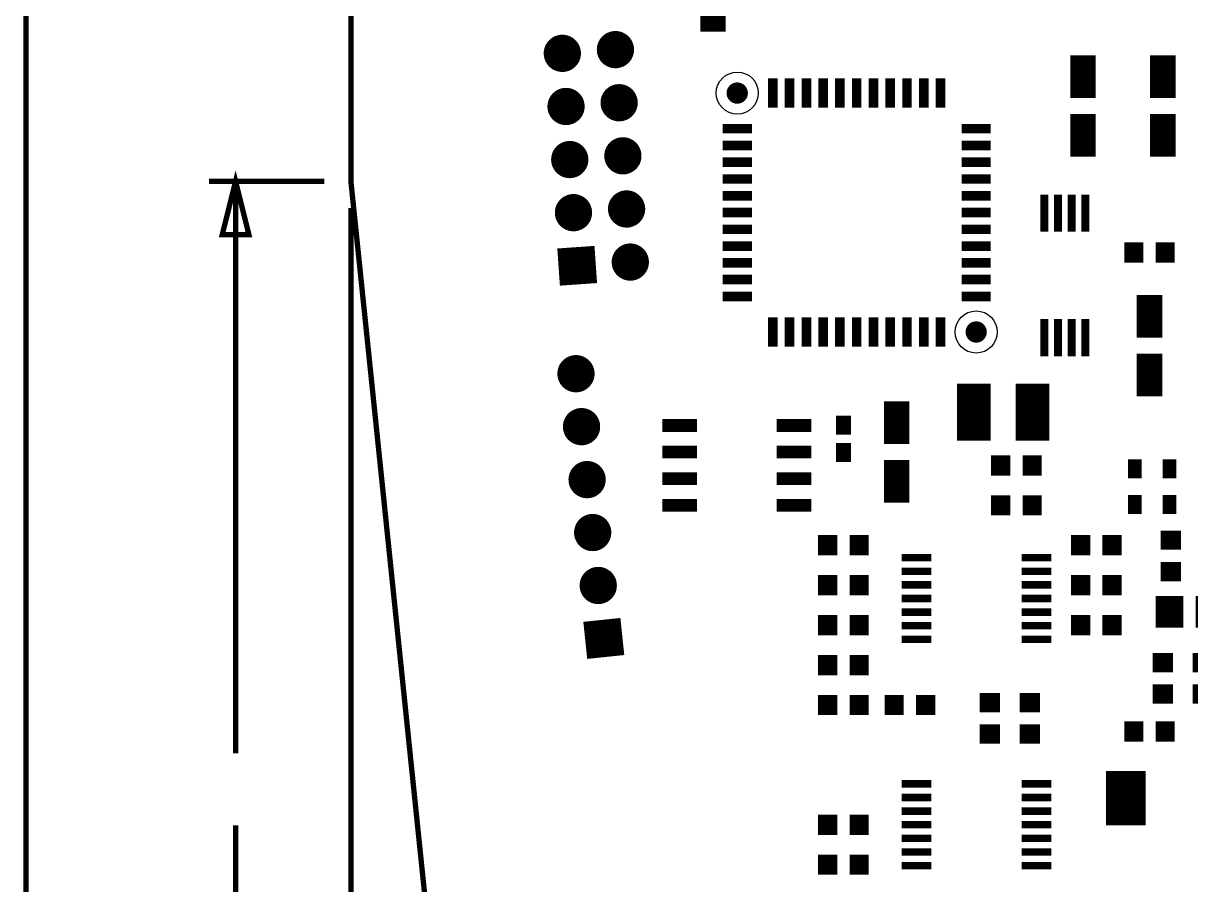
# Model space of a CAD drawing. Extents: x -665 to 9058, y -744 to 6955.
# Drawn here: x -615 to 1577, y 962 to 2580 of the extents above; entities that cross this region are included whole.
import ezdxf

# ---------------------------------------------------------------- set-up
doc = ezdxf.new("R2010")
doc.units = 0
for name, pattern in [('KEEPOUT_00011111$0', [2, 1, 1]), ('TRMIDX_2048', [2, 1, 1]), ('TRMIDX_4096', [2, 1, 1])]:
    doc.linetypes.add(name, pattern=pattern)
for name, color, linetype in [('BOARD_OUTLINE_00', 3, 'CONTINUOUS'), ('DIMENSION1_24', 3, 'CONTINUOUS'), ('DIMENSION2_24', 3, 'CONTINUOUS'), ('DIMENSION3_24', 3, 'CONTINUOUS'), ('DIMENSION4_24', 3, 'CONTINUOUS'), ('DIMENSION5_24', 3, 'CONTINUOUS'), ('DIMENSION6_24', 3, 'CONTINUOUS'), ('DIMENSION7_24', 3, 'CONTINUOUS'), ('DRIL_NPLTE_THRU_01', 16, 'CONTINUOUS'), ('DRIL_NPLTE_THRU_02', 171, 'CONTINUOUS'), ('DRIL_NPLTE_THRU_03', 176, 'CONTINUOUS'), ('DRIL_NPLTE_THRU_04', 2, 'CONTINUOUS'), ('DRIL_NPLTE_THRU_05', 3, 'CONTINUOUS'), ('DRIL_NPLTE_THRU_06', 2, 'CONTINUOUS'), ('DRIL_NPLTE_THRU_07', 106, 'CONTINUOUS'), ('DRIL_NPLTE_THRU_08', 5, 'CONTINUOUS'), ('DRIL_NPLTE_THRU_09', 171, 'CONTINUOUS'), ('DRIL_NPLTE_THRU_10', 3, 'CONTINUOUS'), ('DRIL_PLTE_THRU_01', 16, 'CONTINUOUS'), ('DRIL_PLTE_THRU_02', 171, 'CONTINUOUS'), ('DRIL_PLTE_THRU_03', 176, 'CONTINUOUS'), ('DRIL_PLTE_THRU_04', 2, 'CONTINUOUS'), ('DRIL_PLTE_THRU_05', 3, 'CONTINUOUS'), ('DRIL_PLTE_THRU_06', 2, 'CONTINUOUS'), ('DRIL_PLTE_THRU_07', 106, 'CONTINUOUS'), ('DRIL_PLTE_THRU_08', 5, 'CONTINUOUS'), ('DRIL_PLTE_THRU_09', 171, 'CONTINUOUS'), ('DRIL_PLTE_THRU_10', 3, 'CONTINUOUS'), ('DRIL_SYMBOL', 3, 'CONTINUOUS'), ('KEEPOUT_01', 183, 'CONTINUOUS'), ('PADS_BOT', 96, 'CONTINUOUS'), ('PADS_INNER', 1, 'CONTINUOUS'), ('PADS_TOP', 1, 'CONTINUOUS')]:
    doc.layers.add(name, color=color, linetype=linetype)

# ---------------------------------------------------------------- blocks, each defined once
blk = doc.blocks.new('SMOOTH_10')
at = {"const_width": 5}
blk.add_lwpolyline([(-2.5, 0, 1), (2.5, 0, 1)], format="xyb", close=True, dxfattribs=at)
blk = doc.blocks.new('BOARD_35')
at = {"layer": 'BOARD_OUTLINE_00', "const_width": 10}
blk.add_lwpolyline([(500, -9500), (2997.6, -9500), (2997.6, -11940.9), (4021.3, -11940.9), (4021.3, -15500), (736.2, -15500), (500, -13216.5)], close=True, dxfattribs=at)
at = {"layer": 'BOARD_OUTLINE_00'}
blk.add_blockref('SMOOTH_10', (500, -13216.5), dxfattribs=at)
blk = doc.blocks.new('D_2dfeghi_56')
at = {"layer": 'DIMENSION1_24', "linetype": 'TRMIDX_4096', "const_width": 10}
blk.add_lwpolyline([(-452.8, 0), (-452.8, 1074.2)], dxfattribs=at)
at = {"layer": 'DIMENSION2_24', "linetype": 'TRMIDX_4096', "const_width": 10}
blk.add_lwpolyline([(-452.8, 2283.5), (-452.8, 1209.2)], dxfattribs=at)
at = {"layer": 'DIMENSION3_24', "linetype": 'TRMIDX_4096', "const_width": 10}
blk.add_lwpolyline([(-452.8, 0), (-477.8, 100), (-427.8, 100)], close=True, dxfattribs=at)
at = {"layer": 'DIMENSION4_24', "linetype": 'TRMIDX_4096', "const_width": 10}
blk.add_lwpolyline([(-452.8, 2283.5), (-427.8, 2183.5), (-477.8, 2183.5)], close=True, dxfattribs=at)
at = {"layer": 'DIMENSION5_24', "linetype": 'TRMIDX_4096', "const_width": 10}
blk.add_lwpolyline([(-50, 0), (-502.8, 0)], dxfattribs=at)
at = {"layer": 'DIMENSION6_24', "linetype": 'TRMIDX_4096', "const_width": 10}
blk.add_lwpolyline([(-286.2, 2283.5), (-502.8, 2283.5)], dxfattribs=at)
at = {"layer": 'DIMENSION7_24', "linetype": 'TRMIDX_4096', "const_width": 1}
for points in [[(-236.2, 2283.5), (-236.2, 2283.5)], [(0, 0), (0, 0)]]:
    blk.add_lwpolyline(points, dxfattribs=at)
blk = doc.blocks.new('D_1dfeghi_59')
at = {"layer": 'DIMENSION6_24', "linetype": 'TRMIDX_2048', "const_width": 10}
blk.add_lwpolyline([(-236.2, 2233.5), (-236.2, -739)], dxfattribs=at)
at = {"layer": 'DIMENSION7_24', "linetype": 'TRMIDX_2048', "const_width": 1}
blk.add_lwpolyline([(-236.2, 2283.5), (-236.2, 2283.5)], dxfattribs=at)
blk = doc.blocks.new('D_2dfeghi_62')
at = {"layer": 'DIMENSION1_24', "linetype": 'TRMIDX_4096', "const_width": 10}
blk.add_lwpolyline([(-1003.9, 0), (-1003.9, 2696.3)], dxfattribs=at)
blk = doc.blocks.new('DRIL_HOLE_0')
blk.add_lwpolyline([(0, 0, 1), (0, 0, 1)], format="xyb", close=True)
blk = doc.blocks.new('PAD_0')
blk.add_lwpolyline([(0, 0, 1), (0, 0, 1)], format="xyb", close=True)
blk = doc.blocks.new('PAD_9')
at = {"const_width": 63}
blk.add_lwpolyline([(-53.5, 0), (53.5, 0)], dxfattribs=at)
blk = doc.blocks.new('STK_BOT_15')
at = {"layer": 'DRIL_PLTE_THRU_01'}
blk.add_blockref('DRIL_HOLE_0', (0, 0), dxfattribs=at)
at = {"layer": 'DRIL_PLTE_THRU_02'}
blk.add_blockref('DRIL_HOLE_0', (0, 0), dxfattribs=at)
at = {"layer": 'DRIL_PLTE_THRU_03'}
blk.add_blockref('DRIL_HOLE_0', (0, 0), dxfattribs=at)
at = {"layer": 'DRIL_PLTE_THRU_04'}
blk.add_blockref('DRIL_HOLE_0', (0, 0), dxfattribs=at)
at = {"layer": 'DRIL_PLTE_THRU_05'}
blk.add_blockref('DRIL_HOLE_0', (0, 0), dxfattribs=at)
at = {"layer": 'DRIL_PLTE_THRU_06'}
blk.add_blockref('DRIL_HOLE_0', (0, 0), dxfattribs=at)
at = {"layer": 'DRIL_PLTE_THRU_07'}
blk.add_blockref('DRIL_HOLE_0', (0, 0), dxfattribs=at)
at = {"layer": 'DRIL_PLTE_THRU_08'}
blk.add_blockref('DRIL_HOLE_0', (0, 0), dxfattribs=at)
at = {"layer": 'DRIL_PLTE_THRU_09'}
blk.add_blockref('DRIL_HOLE_0', (0, 0), dxfattribs=at)
at = {"layer": 'DRIL_PLTE_THRU_10'}
blk.add_blockref('DRIL_HOLE_0', (0, 0), dxfattribs=at)
at = {"layer": 'PADS_BOT', "rotation": 90}
blk.add_blockref('PAD_9', (0, 0), dxfattribs=at)
at = {"layer": 'PADS_INNER'}
blk.add_blockref('PAD_0', (0, 0), dxfattribs=at)
at = {"layer": 'PADS_TOP'}
blk.add_blockref('PAD_0', (0, 0), dxfattribs=at)
blk = doc.blocks.new('SYM_BOT_15')
for p in [(-55.1, 0), (55.1, 0)]:
    blk.add_blockref('STK_BOT_15', p)
blk = doc.blocks.new('PART_BOT_8')
blk.add_blockref('SYM_BOT_15', (0, 0))
blk = doc.blocks.new('PAD_13')
at = {"const_width": 36}
blk.add_lwpolyline([(-19, 0), (19, 0)], dxfattribs=at)
blk = doc.blocks.new('STK_BOT_17')
at = {"layer": 'DRIL_NPLTE_THRU_01'}
blk.add_blockref('DRIL_HOLE_0', (0, 0), dxfattribs=at)
at = {"layer": 'DRIL_NPLTE_THRU_02'}
blk.add_blockref('DRIL_HOLE_0', (0, 0), dxfattribs=at)
at = {"layer": 'DRIL_NPLTE_THRU_03'}
blk.add_blockref('DRIL_HOLE_0', (0, 0), dxfattribs=at)
at = {"layer": 'DRIL_NPLTE_THRU_04'}
blk.add_blockref('DRIL_HOLE_0', (0, 0), dxfattribs=at)
at = {"layer": 'DRIL_NPLTE_THRU_05'}
blk.add_blockref('DRIL_HOLE_0', (0, 0), dxfattribs=at)
at = {"layer": 'DRIL_NPLTE_THRU_06'}
blk.add_blockref('DRIL_HOLE_0', (0, 0), dxfattribs=at)
at = {"layer": 'DRIL_NPLTE_THRU_07'}
blk.add_blockref('DRIL_HOLE_0', (0, 0), dxfattribs=at)
at = {"layer": 'DRIL_NPLTE_THRU_08'}
blk.add_blockref('DRIL_HOLE_0', (0, 0), dxfattribs=at)
at = {"layer": 'DRIL_NPLTE_THRU_09'}
blk.add_blockref('DRIL_HOLE_0', (0, 0), dxfattribs=at)
at = {"layer": 'DRIL_NPLTE_THRU_10'}
blk.add_blockref('DRIL_HOLE_0', (0, 0), dxfattribs=at)
at = {"layer": 'PADS_BOT', "rotation": 90}
blk.add_blockref('PAD_13', (0, 0), dxfattribs=at)
at = {"layer": 'PADS_INNER'}
blk.add_blockref('PAD_0', (0, 0), dxfattribs=at)
at = {"layer": 'PADS_TOP'}
blk.add_blockref('PAD_0', (0, 0), dxfattribs=at)
blk = doc.blocks.new('PAD_11')
blk.add_lwpolyline([(0, 0), (0, 0)])
blk = doc.blocks.new('STK_BOT_16')
at = {"layer": 'DRIL_NPLTE_THRU_01'}
blk.add_blockref('DRIL_HOLE_0', (0, 0), dxfattribs=at)
at = {"layer": 'DRIL_NPLTE_THRU_02'}
blk.add_blockref('DRIL_HOLE_0', (0, 0), dxfattribs=at)
at = {"layer": 'DRIL_NPLTE_THRU_03'}
blk.add_blockref('DRIL_HOLE_0', (0, 0), dxfattribs=at)
at = {"layer": 'DRIL_NPLTE_THRU_04'}
blk.add_blockref('DRIL_HOLE_0', (0, 0), dxfattribs=at)
at = {"layer": 'DRIL_NPLTE_THRU_05'}
blk.add_blockref('DRIL_HOLE_0', (0, 0), dxfattribs=at)
at = {"layer": 'DRIL_NPLTE_THRU_06'}
blk.add_blockref('DRIL_HOLE_0', (0, 0), dxfattribs=at)
at = {"layer": 'DRIL_NPLTE_THRU_07'}
blk.add_blockref('DRIL_HOLE_0', (0, 0), dxfattribs=at)
at = {"layer": 'DRIL_NPLTE_THRU_08'}
blk.add_blockref('DRIL_HOLE_0', (0, 0), dxfattribs=at)
at = {"layer": 'DRIL_NPLTE_THRU_09'}
blk.add_blockref('DRIL_HOLE_0', (0, 0), dxfattribs=at)
at = {"layer": 'DRIL_NPLTE_THRU_10'}
blk.add_blockref('DRIL_HOLE_0', (0, 0), dxfattribs=at)
at = {"layer": 'PADS_BOT', "rotation": 90}
blk.add_blockref('PAD_13', (0, 0), dxfattribs=at)
at = {"layer": 'PADS_INNER'}
blk.add_blockref('PAD_0', (0, 0), dxfattribs=at)
at = {"layer": 'PADS_TOP'}
blk.add_blockref('PAD_11', (0, 0), dxfattribs=at)
blk = doc.blocks.new('SYM_BOT_16')
for name, p in [('STK_BOT_17', (-29.5, 0)), ('STK_BOT_16', (29.5, 0))]:
    blk.add_blockref(name, p)
blk = doc.blocks.new('PART_BOT_9')
blk.add_blockref('SYM_BOT_16', (0, 0))
blk = doc.blocks.new('PART_BOT_10')
blk.add_blockref('SYM_BOT_16', (0, 0))
blk = doc.blocks.new('SYM_BOT_18')
for name, p in [('STK_BOT_17', (-29.5, 0)), ('STK_BOT_16', (29.5, 0))]:
    blk.add_blockref(name, p)
blk = doc.blocks.new('PART_BOT_16')
blk.add_blockref('SYM_BOT_18', (0, 0))
blk = doc.blocks.new('PART_BOT_39')
blk.add_blockref('SYM_BOT_18', (0, 0))
blk = doc.blocks.new('PART_BOT_41')
blk.add_blockref('SYM_BOT_18', (0, 0))
blk = doc.blocks.new('PART_BOT_42')
blk.add_blockref('SYM_BOT_18', (0, 0))
blk = doc.blocks.new('PART_BOT_43')
blk.add_blockref('SYM_BOT_18', (0, 0))
blk = doc.blocks.new('PART_BOT_44')
blk.add_blockref('SYM_BOT_18', (0, 0))
blk = doc.blocks.new('PART_BOT_45')
blk.add_blockref('SYM_BOT_18', (0, 0))
blk = doc.blocks.new('PART_BOT_46')
blk.add_blockref('SYM_BOT_18', (0, 0))
blk = doc.blocks.new('PART_BOT_47')
blk.add_blockref('SYM_BOT_18', (0, 0))
blk = doc.blocks.new('PAD_17')
at = {"const_width": 14}
blk.add_lwpolyline([(-28, 0), (28, 0)], dxfattribs=at)
blk = doc.blocks.new('STK_BOT_33')
at = {"layer": 'DRIL_NPLTE_THRU_01'}
blk.add_blockref('DRIL_HOLE_0', (0, 0), dxfattribs=at)
at = {"layer": 'DRIL_NPLTE_THRU_02'}
blk.add_blockref('DRIL_HOLE_0', (0, 0), dxfattribs=at)
at = {"layer": 'DRIL_NPLTE_THRU_03'}
blk.add_blockref('DRIL_HOLE_0', (0, 0), dxfattribs=at)
at = {"layer": 'DRIL_NPLTE_THRU_04'}
blk.add_blockref('DRIL_HOLE_0', (0, 0), dxfattribs=at)
at = {"layer": 'DRIL_NPLTE_THRU_05'}
blk.add_blockref('DRIL_HOLE_0', (0, 0), dxfattribs=at)
at = {"layer": 'DRIL_NPLTE_THRU_06'}
blk.add_blockref('DRIL_HOLE_0', (0, 0), dxfattribs=at)
at = {"layer": 'DRIL_NPLTE_THRU_07'}
blk.add_blockref('DRIL_HOLE_0', (0, 0), dxfattribs=at)
at = {"layer": 'DRIL_NPLTE_THRU_08'}
blk.add_blockref('DRIL_HOLE_0', (0, 0), dxfattribs=at)
at = {"layer": 'DRIL_NPLTE_THRU_09'}
blk.add_blockref('DRIL_HOLE_0', (0, 0), dxfattribs=at)
at = {"layer": 'DRIL_NPLTE_THRU_10'}
blk.add_blockref('DRIL_HOLE_0', (0, 0), dxfattribs=at)
at = {"layer": 'PADS_BOT'}
blk.add_blockref('PAD_17', (0, 0), dxfattribs=at)
at = {"layer": 'PADS_INNER'}
blk.add_blockref('PAD_0', (0, 0), dxfattribs=at)
at = {"layer": 'PADS_TOP'}
blk.add_blockref('PAD_0', (0, 0), dxfattribs=at)
blk = doc.blocks.new('SYM_BOT_27')
for p in [(-112.6, 76.8), (112.6, 76.8), (-112.6, 51.2), (112.6, 51.2), (-112.6, 25.6), (112.6, 25.6), (-112.6, 0), (112.6, 0), (-112.6, -25.6), (112.6, -25.6), (-112.6, -51.2), (112.6, -51.2), (-112.6, -76.8), (112.6, -76.8)]:
    blk.add_blockref('STK_BOT_33', p)
blk = doc.blocks.new('PART_BOT_51')
blk.add_blockref('SYM_BOT_27', (0, 0))
blk = doc.blocks.new('PART_BOT_52')
blk.add_blockref('SYM_BOT_27', (0, 0))
blk = doc.blocks.new('PART_BODY_BOT_29')
at = {"layer": 'KEEPOUT_01', "linetype": 'KEEPOUT_00011111$0'}
for points in [[(263.9, 224.4, 1), (184.8, 224.4, 1)], [(-184.8, -224.4, 1), (-263.9, -224.4, 1)]]:
    blk.add_lwpolyline(points, format="xyb", close=True, dxfattribs=at)
blk = doc.blocks.new('PAD_23')
at = {"const_width": 18}
blk.add_lwpolyline([(-27.5, 0), (27.5, 0)], dxfattribs=at)
blk = doc.blocks.new('STK_BOT_49')
at = {"layer": 'DRIL_NPLTE_THRU_01'}
blk.add_blockref('DRIL_HOLE_0', (0, 0), dxfattribs=at)
at = {"layer": 'DRIL_NPLTE_THRU_02'}
blk.add_blockref('DRIL_HOLE_0', (0, 0), dxfattribs=at)
at = {"layer": 'DRIL_NPLTE_THRU_03'}
blk.add_blockref('DRIL_HOLE_0', (0, 0), dxfattribs=at)
at = {"layer": 'DRIL_NPLTE_THRU_04'}
blk.add_blockref('DRIL_HOLE_0', (0, 0), dxfattribs=at)
at = {"layer": 'DRIL_NPLTE_THRU_05'}
blk.add_blockref('DRIL_HOLE_0', (0, 0), dxfattribs=at)
at = {"layer": 'DRIL_NPLTE_THRU_06'}
blk.add_blockref('DRIL_HOLE_0', (0, 0), dxfattribs=at)
at = {"layer": 'DRIL_NPLTE_THRU_07'}
blk.add_blockref('DRIL_HOLE_0', (0, 0), dxfattribs=at)
at = {"layer": 'DRIL_NPLTE_THRU_08'}
blk.add_blockref('DRIL_HOLE_0', (0, 0), dxfattribs=at)
at = {"layer": 'DRIL_NPLTE_THRU_09'}
blk.add_blockref('DRIL_HOLE_0', (0, 0), dxfattribs=at)
at = {"layer": 'DRIL_NPLTE_THRU_10'}
blk.add_blockref('DRIL_HOLE_0', (0, 0), dxfattribs=at)
at = {"layer": 'PADS_BOT'}
blk.add_blockref('PAD_23', (0, 0), dxfattribs=at)
at = {"layer": 'PADS_INNER'}
blk.add_blockref('PAD_0', (0, 0), dxfattribs=at)
at = {"layer": 'PADS_TOP'}
blk.add_blockref('PAD_0', (0, 0), dxfattribs=at)
blk = doc.blocks.new('STK_BOT_50')
at = {"layer": 'DRIL_NPLTE_THRU_01'}
blk.add_blockref('DRIL_HOLE_0', (0, 0), dxfattribs=at)
at = {"layer": 'DRIL_NPLTE_THRU_02'}
blk.add_blockref('DRIL_HOLE_0', (0, 0), dxfattribs=at)
at = {"layer": 'DRIL_NPLTE_THRU_03'}
blk.add_blockref('DRIL_HOLE_0', (0, 0), dxfattribs=at)
at = {"layer": 'DRIL_NPLTE_THRU_04'}
blk.add_blockref('DRIL_HOLE_0', (0, 0), dxfattribs=at)
at = {"layer": 'DRIL_NPLTE_THRU_05'}
blk.add_blockref('DRIL_HOLE_0', (0, 0), dxfattribs=at)
at = {"layer": 'DRIL_NPLTE_THRU_06'}
blk.add_blockref('DRIL_HOLE_0', (0, 0), dxfattribs=at)
at = {"layer": 'DRIL_NPLTE_THRU_07'}
blk.add_blockref('DRIL_HOLE_0', (0, 0), dxfattribs=at)
at = {"layer": 'DRIL_NPLTE_THRU_08'}
blk.add_blockref('DRIL_HOLE_0', (0, 0), dxfattribs=at)
at = {"layer": 'DRIL_NPLTE_THRU_09'}
blk.add_blockref('DRIL_HOLE_0', (0, 0), dxfattribs=at)
at = {"layer": 'DRIL_NPLTE_THRU_10'}
blk.add_blockref('DRIL_HOLE_0', (0, 0), dxfattribs=at)
at = {"layer": 'PADS_BOT', "rotation": 90}
blk.add_blockref('PAD_23', (0, 0), dxfattribs=at)
at = {"layer": 'PADS_INNER'}
blk.add_blockref('PAD_0', (0, 0), dxfattribs=at)
at = {"layer": 'PADS_TOP'}
blk.add_blockref('PAD_0', (0, 0), dxfattribs=at)
blk = doc.blocks.new('PAD_3')
at = {"const_width": 20}
blk.add_lwpolyline([(0, -10, 1), (0, 10, 1)], format="xyb", close=True, dxfattribs=at)
blk = doc.blocks.new('STK_BOT_5')
at = {"layer": 'DRIL_NPLTE_THRU_01'}
blk.add_blockref('DRIL_HOLE_0', (0, 0), dxfattribs=at)
at = {"layer": 'DRIL_NPLTE_THRU_02'}
blk.add_blockref('DRIL_HOLE_0', (0, 0), dxfattribs=at)
at = {"layer": 'DRIL_NPLTE_THRU_03'}
blk.add_blockref('DRIL_HOLE_0', (0, 0), dxfattribs=at)
at = {"layer": 'DRIL_NPLTE_THRU_04'}
blk.add_blockref('DRIL_HOLE_0', (0, 0), dxfattribs=at)
at = {"layer": 'DRIL_NPLTE_THRU_05'}
blk.add_blockref('DRIL_HOLE_0', (0, 0), dxfattribs=at)
at = {"layer": 'DRIL_NPLTE_THRU_06'}
blk.add_blockref('DRIL_HOLE_0', (0, 0), dxfattribs=at)
at = {"layer": 'DRIL_NPLTE_THRU_07'}
blk.add_blockref('DRIL_HOLE_0', (0, 0), dxfattribs=at)
at = {"layer": 'DRIL_NPLTE_THRU_08'}
blk.add_blockref('DRIL_HOLE_0', (0, 0), dxfattribs=at)
at = {"layer": 'DRIL_NPLTE_THRU_09'}
blk.add_blockref('DRIL_HOLE_0', (0, 0), dxfattribs=at)
at = {"layer": 'DRIL_NPLTE_THRU_10'}
blk.add_blockref('DRIL_HOLE_0', (0, 0), dxfattribs=at)
at = {"layer": 'PADS_BOT'}
blk.add_blockref('PAD_3', (0, 0), dxfattribs=at)
at = {"layer": 'PADS_INNER'}
blk.add_blockref('PAD_0', (0, 0), dxfattribs=at)
at = {"layer": 'PADS_TOP'}
blk.add_blockref('PAD_0', (0, 0), dxfattribs=at)
blk = doc.blocks.new('SYM_BOT_35')
for name, p in [('PART_BODY_BOT_29', (0, 0)), ('STK_BOT_50', (-157.5, 224.4)), ('STK_BOT_50', (-126, 224.4)), ('STK_BOT_50', (-94.5, 224.4)), ('STK_BOT_50', (-63, 224.4)), ('STK_BOT_50', (-31.5, 224.4)), ('STK_BOT_50', (0, 224.4)), ('STK_BOT_50', (31.5, 224.4)), ('STK_BOT_50', (63, 224.4)), ('STK_BOT_50', (94.5, 224.4)), ('STK_BOT_50', (126, 224.4)), ('STK_BOT_50', (157.5, 224.4)), ('STK_BOT_5', (224.4, 224.4)), ('STK_BOT_49', (-224.4, 157.5)), ('STK_BOT_49', (224.4, 157.5)), ('STK_BOT_49', (-224.4, 126)), ('STK_BOT_49', (224.4, 126)), ('STK_BOT_49', (-224.4, 94.5)), ('STK_BOT_49', (224.4, 94.5)), ('STK_BOT_49', (-224.4, 63)), ('STK_BOT_49', (224.4, 63)), ('STK_BOT_49', (-224.4, 31.5)), ('STK_BOT_49', (224.4, 31.5)), ('STK_BOT_49', (-224.4, 0)), ('STK_BOT_49', (224.4, 0)), ('STK_BOT_49', (-224.4, -31.5)), ('STK_BOT_49', (224.4, -31.5)), ('STK_BOT_49', (-224.4, -63)), ('STK_BOT_49', (224.4, -63)), ('STK_BOT_49', (-224.4, -94.5)), ('STK_BOT_49', (224.4, -94.5)), ('STK_BOT_49', (-224.4, -126)), ('STK_BOT_49', (224.4, -126)), ('STK_BOT_49', (-224.4, -157.5)), ('STK_BOT_49', (224.4, -157.5)), ('STK_BOT_50', (-157.5, -224.4)), ('STK_BOT_50', (-126, -224.4)), ('STK_BOT_50', (-94.5, -224.4)), ('STK_BOT_50', (-63, -224.4)), ('STK_BOT_50', (-31.5, -224.4)), ('STK_BOT_50', (0, -224.4)), ('STK_BOT_50', (31.5, -224.4)), ('STK_BOT_50', (63, -224.4)), ('STK_BOT_50', (94.5, -224.4)), ('STK_BOT_50', (126, -224.4)), ('STK_BOT_50', (157.5, -224.4)), ('STK_BOT_5', (-224.4, -224.4))]:
    blk.add_blockref(name, p)
blk = doc.blocks.new('PART_BOT_64')
blk.add_blockref('SYM_BOT_35', (0, 0))
blk = doc.blocks.new('PAD_24')
at = {"const_width": 48}
blk.add_lwpolyline([(-40, 0), (40, 0)], dxfattribs=at)
blk = doc.blocks.new('STK_BOT_21')
at = {"layer": 'DRIL_PLTE_THRU_01'}
blk.add_blockref('DRIL_HOLE_0', (0, 0), dxfattribs=at)
at = {"layer": 'DRIL_PLTE_THRU_02'}
blk.add_blockref('DRIL_HOLE_0', (0, 0), dxfattribs=at)
at = {"layer": 'DRIL_PLTE_THRU_03'}
blk.add_blockref('DRIL_HOLE_0', (0, 0), dxfattribs=at)
at = {"layer": 'DRIL_PLTE_THRU_04'}
blk.add_blockref('DRIL_HOLE_0', (0, 0), dxfattribs=at)
at = {"layer": 'DRIL_PLTE_THRU_05'}
blk.add_blockref('DRIL_HOLE_0', (0, 0), dxfattribs=at)
at = {"layer": 'DRIL_PLTE_THRU_06'}
blk.add_blockref('DRIL_HOLE_0', (0, 0), dxfattribs=at)
at = {"layer": 'DRIL_PLTE_THRU_07'}
blk.add_blockref('DRIL_HOLE_0', (0, 0), dxfattribs=at)
at = {"layer": 'DRIL_PLTE_THRU_08'}
blk.add_blockref('DRIL_HOLE_0', (0, 0), dxfattribs=at)
at = {"layer": 'DRIL_PLTE_THRU_09'}
blk.add_blockref('DRIL_HOLE_0', (0, 0), dxfattribs=at)
at = {"layer": 'DRIL_PLTE_THRU_10'}
blk.add_blockref('DRIL_HOLE_0', (0, 0), dxfattribs=at)
at = {"layer": 'PADS_BOT'}
blk.add_blockref('PAD_24', (0, 0), dxfattribs=at)
at = {"layer": 'PADS_INNER'}
blk.add_blockref('PAD_0', (0, 0), dxfattribs=at)
at = {"layer": 'PADS_TOP'}
blk.add_blockref('PAD_0', (0, 0), dxfattribs=at)
blk = doc.blocks.new('SYM_BOT_19')
for p in [(-55.1, 0), (55.1, 0)]:
    blk.add_blockref('STK_BOT_21', p)
blk = doc.blocks.new('PART_BOT_83')
blk.add_blockref('SYM_BOT_19', (0, 0))
blk = doc.blocks.new('PART_BOT_110')
blk.add_blockref('SYM_BOT_18', (0, 0))
blk = doc.blocks.new('PART_BOT_111')
blk.add_blockref('SYM_BOT_18', (0, 0))
blk = doc.blocks.new('PART_BOT_112')
blk.add_blockref('SYM_BOT_18', (0, 0))
blk = doc.blocks.new('PART_BOT_115')
blk.add_blockref('SYM_BOT_18', (0, 0))
blk = doc.blocks.new('PAD_27')
at = {"const_width": 26}
blk.add_lwpolyline([(-18, 0), (18, 0)], dxfattribs=at)
blk = doc.blocks.new('STK_BOT_60')
at = {"layer": 'DRIL_NPLTE_THRU_01'}
blk.add_blockref('DRIL_HOLE_0', (0, 0), dxfattribs=at)
at = {"layer": 'DRIL_NPLTE_THRU_02'}
blk.add_blockref('DRIL_HOLE_0', (0, 0), dxfattribs=at)
at = {"layer": 'DRIL_NPLTE_THRU_03'}
blk.add_blockref('DRIL_HOLE_0', (0, 0), dxfattribs=at)
at = {"layer": 'DRIL_NPLTE_THRU_04'}
blk.add_blockref('DRIL_HOLE_0', (0, 0), dxfattribs=at)
at = {"layer": 'DRIL_NPLTE_THRU_05'}
blk.add_blockref('DRIL_HOLE_0', (0, 0), dxfattribs=at)
at = {"layer": 'DRIL_NPLTE_THRU_06'}
blk.add_blockref('DRIL_HOLE_0', (0, 0), dxfattribs=at)
at = {"layer": 'DRIL_NPLTE_THRU_07'}
blk.add_blockref('DRIL_HOLE_0', (0, 0), dxfattribs=at)
at = {"layer": 'DRIL_NPLTE_THRU_08'}
blk.add_blockref('DRIL_HOLE_0', (0, 0), dxfattribs=at)
at = {"layer": 'DRIL_NPLTE_THRU_09'}
blk.add_blockref('DRIL_HOLE_0', (0, 0), dxfattribs=at)
at = {"layer": 'DRIL_NPLTE_THRU_10'}
blk.add_blockref('DRIL_HOLE_0', (0, 0), dxfattribs=at)
at = {"layer": 'PADS_BOT', "rotation": 90}
blk.add_blockref('PAD_27', (0, 0), dxfattribs=at)
at = {"layer": 'PADS_INNER'}
blk.add_blockref('PAD_0', (0, 0), dxfattribs=at)
at = {"layer": 'PADS_TOP'}
blk.add_blockref('PAD_0', (0, 0), dxfattribs=at)
blk = doc.blocks.new('SYM_BOT_39')
for p in [(-32.5, 33.5), (32.5, 33.5), (-32.5, -33.5), (32.5, -33.5)]:
    blk.add_blockref('STK_BOT_60', p)
blk = doc.blocks.new('PART_BOT_117')
blk.add_blockref('SYM_BOT_39', (0, 0))
blk = doc.blocks.new('PART_BOT_120')
blk.add_blockref('SYM_BOT_18', (0, 0))
blk = doc.blocks.new('PAD_28')
at = {"const_width": 15}
blk.add_lwpolyline([(-35, 0), (35, 0)], dxfattribs=at)
blk = doc.blocks.new('STK_BOT_62')
at = {"layer": 'DRIL_NPLTE_THRU_01'}
blk.add_blockref('DRIL_HOLE_0', (0, 0), dxfattribs=at)
at = {"layer": 'DRIL_NPLTE_THRU_02'}
blk.add_blockref('DRIL_HOLE_0', (0, 0), dxfattribs=at)
at = {"layer": 'DRIL_NPLTE_THRU_03'}
blk.add_blockref('DRIL_HOLE_0', (0, 0), dxfattribs=at)
at = {"layer": 'DRIL_NPLTE_THRU_04'}
blk.add_blockref('DRIL_HOLE_0', (0, 0), dxfattribs=at)
at = {"layer": 'DRIL_NPLTE_THRU_05'}
blk.add_blockref('DRIL_HOLE_0', (0, 0), dxfattribs=at)
at = {"layer": 'DRIL_NPLTE_THRU_06'}
blk.add_blockref('DRIL_HOLE_0', (0, 0), dxfattribs=at)
at = {"layer": 'DRIL_NPLTE_THRU_07'}
blk.add_blockref('DRIL_HOLE_0', (0, 0), dxfattribs=at)
at = {"layer": 'DRIL_NPLTE_THRU_08'}
blk.add_blockref('DRIL_HOLE_0', (0, 0), dxfattribs=at)
at = {"layer": 'DRIL_NPLTE_THRU_09'}
blk.add_blockref('DRIL_HOLE_0', (0, 0), dxfattribs=at)
at = {"layer": 'DRIL_NPLTE_THRU_10'}
blk.add_blockref('DRIL_HOLE_0', (0, 0), dxfattribs=at)
at = {"layer": 'PADS_BOT'}
blk.add_blockref('PAD_28', (0, 0), dxfattribs=at)
at = {"layer": 'PADS_INNER'}
blk.add_blockref('PAD_0', (0, 0), dxfattribs=at)
at = {"layer": 'PADS_TOP'}
blk.add_blockref('PAD_0', (0, 0), dxfattribs=at)
blk = doc.blocks.new('SYM_BOT_40')
for p in [(-116.9, 38.4), (116.9, 38.4), (-116.9, 12.8), (116.9, 12.8), (-116.9, -12.8), (116.9, -12.8), (-116.9, -38.4), (116.9, -38.4)]:
    blk.add_blockref('STK_BOT_62', p)
blk = doc.blocks.new('PART_BOT_138')
blk.add_blockref('SYM_BOT_40', (0, 0))
blk = doc.blocks.new('PAD_6')
at = {"const_width": 52}
blk.add_lwpolyline([(-30, 0), (30, 0)], dxfattribs=at)
blk = doc.blocks.new('STK_BOT_55')
at = {"layer": 'DRIL_PLTE_THRU_01'}
blk.add_blockref('DRIL_HOLE_0', (0, 0), dxfattribs=at)
at = {"layer": 'DRIL_PLTE_THRU_02'}
blk.add_blockref('DRIL_HOLE_0', (0, 0), dxfattribs=at)
at = {"layer": 'DRIL_PLTE_THRU_03'}
blk.add_blockref('DRIL_HOLE_0', (0, 0), dxfattribs=at)
at = {"layer": 'DRIL_PLTE_THRU_04'}
blk.add_blockref('DRIL_HOLE_0', (0, 0), dxfattribs=at)
at = {"layer": 'DRIL_PLTE_THRU_05'}
blk.add_blockref('DRIL_HOLE_0', (0, 0), dxfattribs=at)
at = {"layer": 'DRIL_PLTE_THRU_06'}
blk.add_blockref('DRIL_HOLE_0', (0, 0), dxfattribs=at)
at = {"layer": 'DRIL_PLTE_THRU_07'}
blk.add_blockref('DRIL_HOLE_0', (0, 0), dxfattribs=at)
at = {"layer": 'DRIL_PLTE_THRU_08'}
blk.add_blockref('DRIL_HOLE_0', (0, 0), dxfattribs=at)
at = {"layer": 'DRIL_PLTE_THRU_09'}
blk.add_blockref('DRIL_HOLE_0', (0, 0), dxfattribs=at)
at = {"layer": 'DRIL_PLTE_THRU_10'}
blk.add_blockref('DRIL_HOLE_0', (0, 0), dxfattribs=at)
at = {"layer": 'PADS_BOT', "rotation": 90}
blk.add_blockref('PAD_6', (0, 0), dxfattribs=at)
at = {"layer": 'PADS_INNER'}
blk.add_blockref('PAD_0', (0, 0), dxfattribs=at)
at = {"layer": 'PADS_TOP'}
blk.add_blockref('PAD_0', (0, 0), dxfattribs=at)
blk = doc.blocks.new('SYM_BOT_37')
for p in [(-37.4, 0), (37.4, 0)]:
    blk.add_blockref('STK_BOT_55', p)
blk = doc.blocks.new('PART_BOT_139')
blk.add_blockref('SYM_BOT_37', (0, 0))
blk = doc.blocks.new('DRIL_SYMBOL_40')
at = {"layer": 'DRIL_SYMBOL', "const_width": 2}
for points in [[(-10, 0), (10, 0)], [(0, -10), (0, 10)]]:
    blk.add_lwpolyline(points, dxfattribs=at)
blk = doc.blocks.new('DRIL_HOLE_40')
at = {"const_width": 20}
blk.add_lwpolyline([(-10, 0, 1), (10, 0, 1)], format="xyb", close=True, dxfattribs=at)
blk.add_blockref('DRIL_SYMBOL_40', (0, 0))
blk = doc.blocks.new('PAD_39')
at = {"const_width": 35}
blk.add_lwpolyline([(0, -17.5, 1), (0, 17.5, 1)], format="xyb", close=True, dxfattribs=at)
blk = doc.blocks.new('PAD_40')
at = {"const_width": 70}
blk.add_lwpolyline([(-35, 0), (35, 0)], dxfattribs=at)
blk = doc.blocks.new('STK_BOT_19')
at = {"layer": 'DRIL_PLTE_THRU_01'}
blk.add_blockref('DRIL_HOLE_40', (0, 0), dxfattribs=at)
at = {"layer": 'DRIL_PLTE_THRU_02'}
blk.add_blockref('DRIL_HOLE_40', (0, 0), dxfattribs=at)
at = {"layer": 'DRIL_PLTE_THRU_03'}
blk.add_blockref('DRIL_HOLE_40', (0, 0), dxfattribs=at)
at = {"layer": 'DRIL_PLTE_THRU_04'}
blk.add_blockref('DRIL_HOLE_40', (0, 0), dxfattribs=at)
at = {"layer": 'DRIL_PLTE_THRU_05'}
blk.add_blockref('DRIL_HOLE_40', (0, 0), dxfattribs=at)
at = {"layer": 'DRIL_PLTE_THRU_06'}
blk.add_blockref('DRIL_HOLE_40', (0, 0), dxfattribs=at)
at = {"layer": 'DRIL_PLTE_THRU_07'}
blk.add_blockref('DRIL_HOLE_40', (0, 0), dxfattribs=at)
at = {"layer": 'DRIL_PLTE_THRU_08'}
blk.add_blockref('DRIL_HOLE_40', (0, 0), dxfattribs=at)
at = {"layer": 'DRIL_PLTE_THRU_09'}
blk.add_blockref('DRIL_HOLE_40', (0, 0), dxfattribs=at)
at = {"layer": 'DRIL_PLTE_THRU_10'}
blk.add_blockref('DRIL_HOLE_40', (0, 0), dxfattribs=at)
at = {"layer": 'PADS_BOT'}
blk.add_blockref('PAD_40', (0, 0), dxfattribs=at)
at = {"layer": 'PADS_INNER'}
blk.add_blockref('PAD_39', (0, 0), dxfattribs=at)
at = {"layer": 'PADS_TOP'}
blk.add_blockref('PAD_40', (0, 0), dxfattribs=at)
blk = doc.blocks.new('STK_BOT_18')
at = {"layer": 'DRIL_PLTE_THRU_01'}
blk.add_blockref('DRIL_HOLE_40', (0, 0), dxfattribs=at)
at = {"layer": 'DRIL_PLTE_THRU_02'}
blk.add_blockref('DRIL_HOLE_40', (0, 0), dxfattribs=at)
at = {"layer": 'DRIL_PLTE_THRU_03'}
blk.add_blockref('DRIL_HOLE_40', (0, 0), dxfattribs=at)
at = {"layer": 'DRIL_PLTE_THRU_04'}
blk.add_blockref('DRIL_HOLE_40', (0, 0), dxfattribs=at)
at = {"layer": 'DRIL_PLTE_THRU_05'}
blk.add_blockref('DRIL_HOLE_40', (0, 0), dxfattribs=at)
at = {"layer": 'DRIL_PLTE_THRU_06'}
blk.add_blockref('DRIL_HOLE_40', (0, 0), dxfattribs=at)
at = {"layer": 'DRIL_PLTE_THRU_07'}
blk.add_blockref('DRIL_HOLE_40', (0, 0), dxfattribs=at)
at = {"layer": 'DRIL_PLTE_THRU_08'}
blk.add_blockref('DRIL_HOLE_40', (0, 0), dxfattribs=at)
at = {"layer": 'DRIL_PLTE_THRU_09'}
blk.add_blockref('DRIL_HOLE_40', (0, 0), dxfattribs=at)
at = {"layer": 'DRIL_PLTE_THRU_10'}
blk.add_blockref('DRIL_HOLE_40', (0, 0), dxfattribs=at)
at = {"layer": 'PADS_BOT'}
blk.add_blockref('PAD_39', (0, 0), dxfattribs=at)
at = {"layer": 'PADS_INNER'}
blk.add_blockref('PAD_39', (0, 0), dxfattribs=at)
at = {"layer": 'PADS_TOP'}
blk.add_blockref('PAD_39', (0, 0), dxfattribs=at)
blk = doc.blocks.new('SYM_BOT_48')
for name, p in [('STK_BOT_18', (0, 100)), ('STK_BOT_18', (100, 100)), ('STK_BOT_18', (200, 100)), ('STK_BOT_18', (300, 100)), ('STK_BOT_18', (400, 100)), ('STK_BOT_19', (0, 0)), ('STK_BOT_18', (100, 0)), ('STK_BOT_18', (200, 0)), ('STK_BOT_18', (300, 0)), ('STK_BOT_18', (400, 0))]:
    blk.add_blockref(name, p)
blk = doc.blocks.new('PART_BOT_168')
blk.add_blockref('SYM_BOT_48', (0, 0))
blk = doc.blocks.new('PART_BOT_181')
blk.add_blockref('SYM_BOT_18', (0, 0))
blk = doc.blocks.new('PART_BOT_183')
blk.add_blockref('SYM_BOT_18', (0, 0))
blk = doc.blocks.new('PART_BOT_207')
blk.add_blockref('SYM_BOT_19', (0, 0))
blk = doc.blocks.new('PART_BOT_211')
blk.add_blockref('SYM_BOT_19', (0, 0))
blk = doc.blocks.new('PART_BOT_213')
blk.add_blockref('SYM_BOT_19', (0, 0))
blk = doc.blocks.new('PAD_21')
at = {"const_width": 24}
blk.add_lwpolyline([(-32.5, 0), (32.5, 0)], dxfattribs=at)
blk = doc.blocks.new('STK_BOT_34')
at = {"layer": 'DRIL_NPLTE_THRU_01'}
blk.add_blockref('DRIL_HOLE_0', (0, 0), dxfattribs=at)
at = {"layer": 'DRIL_NPLTE_THRU_02'}
blk.add_blockref('DRIL_HOLE_0', (0, 0), dxfattribs=at)
at = {"layer": 'DRIL_NPLTE_THRU_03'}
blk.add_blockref('DRIL_HOLE_0', (0, 0), dxfattribs=at)
at = {"layer": 'DRIL_NPLTE_THRU_04'}
blk.add_blockref('DRIL_HOLE_0', (0, 0), dxfattribs=at)
at = {"layer": 'DRIL_NPLTE_THRU_05'}
blk.add_blockref('DRIL_HOLE_0', (0, 0), dxfattribs=at)
at = {"layer": 'DRIL_NPLTE_THRU_06'}
blk.add_blockref('DRIL_HOLE_0', (0, 0), dxfattribs=at)
at = {"layer": 'DRIL_NPLTE_THRU_07'}
blk.add_blockref('DRIL_HOLE_0', (0, 0), dxfattribs=at)
at = {"layer": 'DRIL_NPLTE_THRU_08'}
blk.add_blockref('DRIL_HOLE_0', (0, 0), dxfattribs=at)
at = {"layer": 'DRIL_NPLTE_THRU_09'}
blk.add_blockref('DRIL_HOLE_0', (0, 0), dxfattribs=at)
at = {"layer": 'DRIL_NPLTE_THRU_10'}
blk.add_blockref('DRIL_HOLE_0', (0, 0), dxfattribs=at)
at = {"layer": 'PADS_BOT'}
blk.add_blockref('PAD_21', (0, 0), dxfattribs=at)
at = {"layer": 'PADS_INNER'}
blk.add_blockref('PAD_0', (0, 0), dxfattribs=at)
at = {"layer": 'PADS_TOP'}
blk.add_blockref('PAD_0', (0, 0), dxfattribs=at)
blk = doc.blocks.new('SYM_BOT_28')
for p in [(-107.3, 75), (107.3, 75), (-107.3, 25), (107.3, 25), (-107.3, -25), (107.3, -25), (-107.3, -75), (107.3, -75)]:
    blk.add_blockref('STK_BOT_34', p)
blk = doc.blocks.new('PART_BOT_405')
blk.add_blockref('SYM_BOT_28', (0, 0))
blk = doc.blocks.new('PAD_31')
at = {"const_width": 28}
blk.add_lwpolyline([(-18, 0), (18, 0)], dxfattribs=at)
blk = doc.blocks.new('STK_BOT_20')
at = {"layer": 'DRIL_PLTE_THRU_01'}
blk.add_blockref('DRIL_HOLE_0', (0, 0), dxfattribs=at)
at = {"layer": 'DRIL_PLTE_THRU_02'}
blk.add_blockref('DRIL_HOLE_0', (0, 0), dxfattribs=at)
at = {"layer": 'DRIL_PLTE_THRU_03'}
blk.add_blockref('DRIL_HOLE_0', (0, 0), dxfattribs=at)
at = {"layer": 'DRIL_PLTE_THRU_04'}
blk.add_blockref('DRIL_HOLE_0', (0, 0), dxfattribs=at)
at = {"layer": 'DRIL_PLTE_THRU_05'}
blk.add_blockref('DRIL_HOLE_0', (0, 0), dxfattribs=at)
at = {"layer": 'DRIL_PLTE_THRU_06'}
blk.add_blockref('DRIL_HOLE_0', (0, 0), dxfattribs=at)
at = {"layer": 'DRIL_PLTE_THRU_07'}
blk.add_blockref('DRIL_HOLE_0', (0, 0), dxfattribs=at)
at = {"layer": 'DRIL_PLTE_THRU_08'}
blk.add_blockref('DRIL_HOLE_0', (0, 0), dxfattribs=at)
at = {"layer": 'DRIL_PLTE_THRU_09'}
blk.add_blockref('DRIL_HOLE_0', (0, 0), dxfattribs=at)
at = {"layer": 'DRIL_PLTE_THRU_10'}
blk.add_blockref('DRIL_HOLE_0', (0, 0), dxfattribs=at)
at = {"layer": 'PADS_BOT'}
blk.add_blockref('PAD_31', (0, 0), dxfattribs=at)
at = {"layer": 'PADS_INNER'}
blk.add_blockref('PAD_0', (0, 0), dxfattribs=at)
at = {"layer": 'PADS_TOP'}
blk.add_blockref('PAD_0', (0, 0), dxfattribs=at)
blk = doc.blocks.new('SYM_BOT_17')
for p in [(-25.6, 0), (25.6, 0)]:
    blk.add_blockref('STK_BOT_20', p)
blk = doc.blocks.new('PART_BOT_406')
blk.add_blockref('SYM_BOT_17', (0, 0))
blk = doc.blocks.new('PART_BOT_407')
blk.add_blockref('SYM_BOT_19', (0, 0))
blk = doc.blocks.new('SYM_BOT_57')
for name, p in [('STK_BOT_19', (0, 0)), ('STK_BOT_18', (100, 0)), ('STK_BOT_18', (200, 0)), ('STK_BOT_18', (300, 0)), ('STK_BOT_18', (400, 0)), ('STK_BOT_18', (500, 0))]:
    blk.add_blockref(name, p)
blk = doc.blocks.new('PART_BOT_416')
blk.add_blockref('SYM_BOT_57', (0, 0))
blk = doc.blocks.new('PAD_47')
at = {"const_width": 75}
blk.add_lwpolyline([(-51, 0), (51, 0)], dxfattribs=at)
blk = doc.blocks.new('STK_BOT_207')
at = {"layer": 'DRIL_NPLTE_THRU_01'}
blk.add_blockref('DRIL_HOLE_0', (0, 0), dxfattribs=at)
at = {"layer": 'DRIL_NPLTE_THRU_02'}
blk.add_blockref('DRIL_HOLE_0', (0, 0), dxfattribs=at)
at = {"layer": 'DRIL_NPLTE_THRU_03'}
blk.add_blockref('DRIL_HOLE_0', (0, 0), dxfattribs=at)
at = {"layer": 'DRIL_NPLTE_THRU_04'}
blk.add_blockref('DRIL_HOLE_0', (0, 0), dxfattribs=at)
at = {"layer": 'DRIL_NPLTE_THRU_05'}
blk.add_blockref('DRIL_HOLE_0', (0, 0), dxfattribs=at)
at = {"layer": 'DRIL_NPLTE_THRU_06'}
blk.add_blockref('DRIL_HOLE_0', (0, 0), dxfattribs=at)
at = {"layer": 'DRIL_NPLTE_THRU_07'}
blk.add_blockref('DRIL_HOLE_0', (0, 0), dxfattribs=at)
at = {"layer": 'DRIL_NPLTE_THRU_08'}
blk.add_blockref('DRIL_HOLE_0', (0, 0), dxfattribs=at)
at = {"layer": 'DRIL_NPLTE_THRU_09'}
blk.add_blockref('DRIL_HOLE_0', (0, 0), dxfattribs=at)
at = {"layer": 'DRIL_NPLTE_THRU_10'}
blk.add_blockref('DRIL_HOLE_0', (0, 0), dxfattribs=at)
at = {"layer": 'PADS_BOT', "rotation": 90}
blk.add_blockref('PAD_47', (0, 0), dxfattribs=at)
at = {"layer": 'PADS_INNER'}
blk.add_blockref('PAD_0', (0, 0), dxfattribs=at)
at = {"layer": 'PADS_TOP'}
blk.add_blockref('PAD_0', (0, 0), dxfattribs=at)
blk = doc.blocks.new('SYM_BOT_59')
for p in [(-94.5, 0), (94.5, 0)]:
    blk.add_blockref('STK_BOT_207', p)
blk = doc.blocks.new('PART_BOT_419')
blk.add_blockref('SYM_BOT_59', (0, 0))
blk = doc.blocks.new('PART_BOT_420')
blk.add_blockref('SYM_BOT_16', (0, 0))
blk = doc.blocks.new('PART_BOT_423')
blk.add_blockref('SYM_BOT_18', (0, 0))

msp = doc.modelspace()

# ---------------------------------------------------------------- block references
for name, p in [('BOARD_35', (-500, 15500)), ('D_2dfeghi_62', (393.7, 236.2)), ('D_2dfeghi_56', (236.2, 0)), ('D_1dfeghi_59', (236.2, 0))]:
    msp.add_blockref(name, p)
at = {"xscale": -1}
for name, p, rotation in [('PART_BOT_83', (680, 2660), -270), ('PART_BOT_168', (425, 2125), -86), ('PART_BOT_213', (1375, 2425), -90), ('PART_BOT_207', (1525, 2425), -90), ('PART_BOT_138', (1340.9, 2106.9), -90), ('PART_BOT_211', (1500, 1975), -90), ('PART_BOT_416', (475, 1425), -84), ('PART_BOT_407', (1025, 1775), -270), ('PART_BOT_406', (925, 1800), -270), ('PART_BOT_9', (1250, 1750), -180), ('PART_BOT_117', (1505, 1710), -180), ('PART_BOT_10', (1250, 1675), -180), ('PART_BOT_39', (1400, 1600), -180), ('PART_BOT_181', (1540, 1580), -270), ('PART_BOT_51', (1175, 1500), -180), ('PART_BOT_46', (925, 1525), -180), ('PART_BOT_41', (1400, 1525), -180), ('PART_BOT_139', (1575, 1475), -180), ('PART_BOT_183', (1525, 1350), -270), ('PART_BOT_16', (1600, 1350), -270), ('PART_BOT_115', (1200, 1275), -90), ('PART_BOT_112', (1275, 1275), -90), ('PART_BOT_420', (1500, 1250), -180), ('PART_BOT_52', (1175, 1075), -180)]:
    msp.add_blockref(name, p, dxfattribs=dict(at, rotation=rotation))
for name, p in [('PART_BOT_64', (950, 2225)), ('PART_BOT_423', (1500, 2150)), ('PART_BOT_8', (1225, 1850)), ('PART_BOT_405', (725, 1750)), ('PART_BOT_110', (925, 1600)), ('PART_BOT_45', (925, 1450)), ('PART_BOT_42', (1400, 1450)), ('PART_BOT_120', (925, 1375)), ('PART_BOT_43', (925, 1300)), ('PART_BOT_44', (1050, 1300)), ('PART_BOT_419', (1550, 1125)), ('PART_BOT_111', (925, 1075)), ('PART_BOT_47', (925, 1000))]:
    msp.add_blockref(name, p, dxfattribs=at)

doc.saveas('drawing.dxf')
